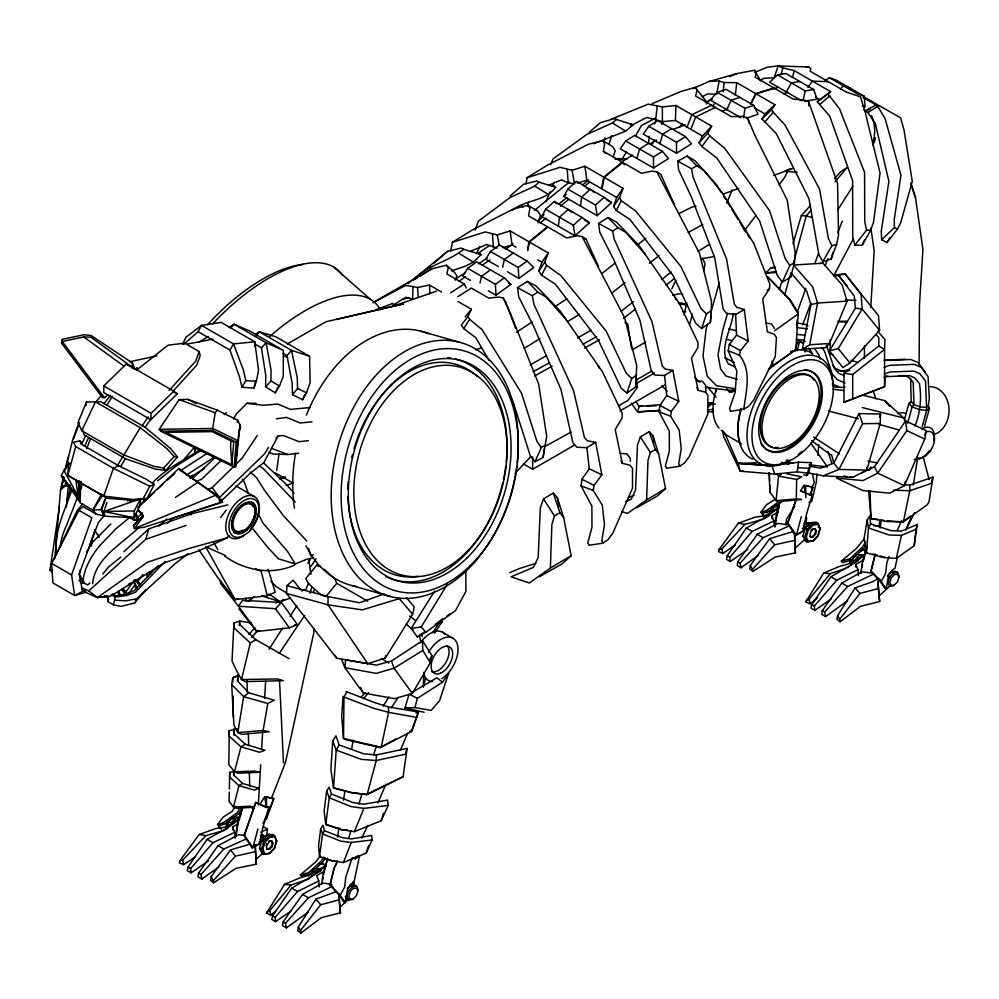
<?xml version="1.0" encoding="UTF-8"?>
<svg xmlns="http://www.w3.org/2000/svg" width="999" height="999" viewBox="0 0 999 999"><rect width="100%" height="100%" fill="white"/><g stroke="black" fill="none" stroke-linecap="round" stroke-linejoin="round"><path stroke-width="1.5" d="M887.075 520.929L903.371 521.89L927.309 504.682L928.983 501.96L932.991 477.122L909.802 485.064L909.789 490.734L903.371 521.89L887.149 521.515L870.991 518.656L868.618 490.659M283.379 350.399L283.266 376.348L279.508 385.964L275.249 392.857L265.659 386.913L265.771 375.574L261.463 347.852L266.084 342.744L283.379 350.399L249.762 330.994L234.041 324.238L228.908 327.385M884.939 376.76L884.577 386.688L843.968 402.297L843.968 373.239L878.795 346.041L878.833 337.737L875.948 334.428M367.744 663.636L336.601 658.204L286.488 593.406L286.988 585.639L328.059 596.553L327.997 604.832L367.744 663.636L385.289 658.104L412.649 614.248L414.248 606.83L406.506 597.802M434.565 633.104L442.232 621.678L442.257 618.606M103.796 385.976L103.734 392.545L150.787 419.705L177.185 393.931L173.751 391.171L126.448 363.861L103.796 385.976L151.099 413.286L150.787 419.705M265.659 386.913L270.941 380.969L271.041 370.042L266.084 342.744L234.041 324.238L230.482 328.409M276.673 841.32L274.45 835.589L272.527 834.49L267.145 835.014L261.763 840.708L259.528 848.213L261.763 853.146L263.686 854.257L269.742 853.321L274.65 848.139L276.673 841.32L274.45 835.589L269.068 836.126L267.145 835.014M423.476 687.212L423.588 676.66M346.69 692.17L343.993 697.09L343.494 738.411L345.866 739.685L380.119 747.639L411.563 731.53L418.456 712.025L388.449 706.93L375.474 702.896L346.066 691.533M820.117 528.971L817.894 523.251L815.971 522.14L810.589 522.677L805.194 528.359L802.971 535.864L805.194 540.796L807.117 541.908L813.186 540.971L818.081 535.801L820.117 528.971L817.894 523.251L812.512 523.788L810.589 522.677M850.511 559.328L849.699 562.849L850.436 560.339M529.433 242.058L548.301 252.947L541.92 262.15L538.823 271.066L541.533 275.2L555.257 284.091L598.463 340.334L621.091 388.012L626.96 393.156L635.676 386.95L636.7 365.646L624.737 317.894L582.117 236.538L577.285 235.776L566.758 237.937L547.889 227.035L529.433 242.058L527.772 250.761M711.3 310.427L711.425 301.024L699.462 253.271L656.88 171.89L652.06 171.129L641.533 173.289L622.664 162.4L604.195 177.41L601.997 189.023L616.683 197.502L613.598 206.431L616.296 210.552L629.982 219.48L673.201 275.712L695.828 323.389L701.685 328.534L710.401 322.327L711.3 310.427L706.43 313.911L701.685 328.534M248.888 844.53L230.519 849.912L211.151 876.685L210.489 880.219L213.674 882.729L235.964 868.393L256.206 864.172L255.22 845.891M792.657 531.693L769.73 538.611L750.361 565.372L749.7 568.906L752.884 571.428L775.174 557.08L795.416 552.859L794.455 533.116M768.855 472.814L770.129 492.357L776.073 500.649L796.29 498.938L796.628 479.458L801.747 476.785L787.025 473.901M229.221 730.656L228.821 764.66L234.515 771.752L237.887 773.238L259.515 772.252L254.57 771.091L234.515 771.752L240.984 746.802L245.317 744.28L264.935 750.249L259.578 752.284L240.984 746.802L229.233 736.201L229.221 730.656L236.763 728.945M313.798 628.633L313.711 633.204L285.402 762.712L271.328 798.576M376.386 754.957L376.261 760.526L367.132 794.542L352.709 792.981L336.039 788.673L333.516 787.824L330.906 769.63L332.704 740.971L335.964 735.851L339.148 744.942L336.251 750.112L333.516 787.824L350.312 792.357L367.132 794.542L403.097 776.71L407.08 748.413L376.386 754.957L363.786 753.845L339.148 744.942M167.432 523.251L173.177 518.081L219.393 502.784L219.543 497.427L212.125 487.699L207.879 489.373M256.206 864.172L255.245 844.43M795.416 552.859L794.555 534.59M229.258 792.02L229.008 801.235L233.441 807.067L236.301 808.316L254.358 807.192L250.187 806.23L233.441 807.067L238.936 785.639L242.595 783.453L258.953 788.311L254.42 790.097L238.936 785.639L229.545 776.96L229.795 772.352L234.34 771.34M229.345 788.998L229.795 772.352M870.753 307.592L874.162 250.911L870.878 228.022M108.079 394.842L104.483 397.714L102.36 397.49L61.851 343.556L62.338 339.348L83.816 334.765L90.996 335.477L132.38 362.974L134.553 368.494M62.338 339.348L61.851 343.556M145.504 590.084L134.728 602.946L121.029 606.418L113.436 604.795L107.78 601.523L107.942 596.303M132.38 362.974L132.243 367.257L90.946 337.237L83.741 336.938L62.275 341.521L104.483 397.714M372.889 302.809L405.582 285.452L412.987 286.588L412.612 299.088L405.744 297.265L392.595 305.469M675.923 105.494L711.675 126.136L702.447 136.064L675.449 120.467L675.923 105.494L662.349 106.918L648.301 104.121L611.201 119.243M550.374 568.081L551.873 524.55L554.482 515.946L559.939 512.674L553.246 493.081L543.493 498.913L540.309 507.867L538.186 557.454L533.416 567.395L511.063 576.823L529.245 583.004L550.374 568.081L571.166 555.656L563.611 517.544L557.355 497.689L553.246 493.081M621.878 511.575L627.397 513.449L646.615 499.875L647.989 460.264L650.361 452.435L655.332 449.463L649.238 431.63L640.359 436.925L637.474 445.079L635.526 490.209L631.181 499.25L625.761 501.535M233.941 623.026L233.766 627.672L250.324 643.006L241.496 679.532L245.342 681.643L283.279 680.656L277.397 678.945L241.496 679.532L236.726 670.991L232.018 661.063L233.941 623.026L239.635 621.016L251.636 623.051M807.204 472.689L823.288 475.799L852.659 477.347L866.832 470.117L880.194 423.489L880.544 414.036L859.003 413.598L833.753 463.136L820.566 468.181L810.039 466.308M80.907 481.393L79.982 502.672L92.895 510.127L96.079 514.098L103.933 515.984L98.352 522.539L79.121 574.113L82.58 591.458L74.65 595.504L52.922 582.954L51.598 563.374L78.946 510.339L83.167 506.643L96.079 514.098M254.558 346.416L254.782 341.795L221.166 322.39L201.498 325.399L185.976 337.225L182.667 344.193M80.732 481.88L79.932 497.465L80.382 494.493M142.345 516.196L138.062 520.691L137.1 520.666L137.263 517.619L134.877 514.348M258.316 805.007L260.702 764.784M261.613 749.312L262.625 732.292M264.635 698.264L265.647 681.243M867.007 467.345L866.832 470.117L838.948 469.418L823.288 475.799M68.619 462.262L67.807 475.399L107.118 498.301L136.438 500.449M130.182 501.448L140.472 498.813L134.241 510.951L133.816 517.719L105.095 516.233L103.933 511.476L106.955 502.335M795.891 349.463L768.468 369.068L795.891 349.463L798.126 313.961L797.926 312.212L790.434 300.1L767.569 276.798L789.31 299.45L798.126 313.961L774.55 330.869M816.87 473.976L816.383 481.73L811.787 501.323L808.99 502.647M818.019 455.357L818.693 444.505M239.335 625.549L239.635 621.016L239.735 624.525L255.694 639.635L289.086 658.628M635.676 386.95L636.313 377.172M710.401 322.327L711.038 312.55M879.307 526.61L879.719 520.479M343.069 696.291L341.733 716.083L343.494 738.411L360.826 742.644L381.231 747.202L388.623 712.337L388.449 706.93M702.447 136.064L699.063 142.807L701.872 146.516L716.695 157.842L759.715 221.129L777.372 275.587L782.379 282.08L790.671 277.135L794.492 262.6L795.179 252.697L787.2 200.125L754.407 134.341L747.602 117.682L742.519 116.384L731.368 116.646L695.616 96.004L697.102 90.172L695.117 87.388L680.456 91.646L652.097 103.671M63.299 478.946L61.513 486.451L65.272 486.263L65.697 480.519M69.905 463.311L63.849 470.317L61.314 475.861L79.57 501.486L78.234 496.64L78.996 486.188L80.32 491.033L77.86 480.631M743.818 409.19L748.613 406.406L753.571 400.249L775.249 356.606L776.435 337.55L774.337 334.303L767.382 331.843L762.712 299.001L769.417 288.873L769.792 284.053L753.82 243.519L722.552 193.144L704.295 170.729L696.84 165.809L687.15 156.044L677.734 161.201L678.583 169.73L691.458 197.128L714.71 257.667L723.164 309.116L726.56 313.411L735.626 314.548L744.28 309.49L748.201 341.084L740.471 350.612L739.547 355.307C752.122 371.228 745.941 391.496 743.818 409.19L730.494 411.338L729.57 408.591L735.064 392.532L736.875 371.128L728.221 350.699L729.345 344.43L736.55 335.14L735.626 314.548M231.056 440.434L230.594 446.353L231.818 464.685L165.722 432.355L212.175 431.63L233.741 442.182L231.818 464.685M917.282 524.45L914.16 545.704L896.278 558.441L882.954 557.504L866.52 552.872L868.443 527.934L867.132 520.154L869.617 515.971L870.641 523.863L868.443 527.934L889.11 535.002L901.46 535.389L916.008 529.27L917.282 524.45L901.373 531.093L891.046 530.656L870.641 523.863M723.276 91.783L724 82.517L719.193 81.019L709.465 81.369L692.557 88.711M54.808 558.291L60.527 490.047L63.586 476.648M234.091 467.07L236.226 442.12L237.799 440.659L240.135 425.025L237.562 420.092L217.245 410.164L187.824 399.35L179.146 399.588L159.216 429.308L160.814 431.231L234.091 467.07L235.577 466.658L240.135 425.025M235.577 466.658L237.799 440.659L212.887 428.471L159.216 429.308L161.988 430.669M649.25 136.251L648.626 143.232L639.597 149.026L636.887 158.416M796.715 325.936L797.252 319.83M797.652 315.259L797.926 312.212M66.321 507.367L68.319 485.689M412.562 691.383L412.35 693.493L394.53 698.676L363.174 692.956L344.892 667.669L341.558 659.44M510.739 397.877L513.061 401.885L530.357 455.994L535.002 461.75L543.056 457.455L546.703 436.351L538.636 383.966L510.714 314.223L503.121 297.964L498.638 297.028L488.786 298.127L471.341 288.062L457.654 296.778M385.289 658.104L385.539 655.819M904.357 419.867L908.878 403.521L911.238 401.785L910.613 378.396M880.244 528.021L881.093 520.329M655.669 119.83L657.255 105.632M735.326 95.33L736.763 82.692L724 82.517M914.16 545.704L916.008 529.27M790.671 277.135L791.171 272.764M238.074 675.099L237.387 680.868L248.801 692.782L274.226 700.212L267.807 703.508L243.656 696.653L231.681 684.577L232.779 677.684L238.074 675.099L238.087 681.181M123.352 589.148L125.737 592.195L125.412 594.742L121.641 589.36M326.648 791.021L324.126 811.25L325.761 824.437L341.571 829.757L354.458 831.655L381.243 820.728L388.199 805.456L387.612 800.074L363.773 804.207L353.122 802.597L331.531 794.055L329.121 787.312L326.648 791.021L329.245 797.764L325.761 824.437L343.069 830.044L347.577 829.932M558.379 226.211L559.502 217.22L568.144 209.44L571.665 212.25M580.531 206.056L581.655 197.078L590.297 189.298L593.818 192.108M266.708 835.027L267.47 829.045L263.649 826.835M320.766 828.396L318.556 845.703L319.505 856.755L332.617 861.051L343.394 862.524L366.246 853.096L372.065 839.934L371.74 835.426L351.286 838.948L342.382 837.699L324.55 830.768L322.939 825.249L320.766 828.396L322.552 833.915L319.505 856.755L333.941 861.325L337.749 861.188M805.918 523.713L806.68 517.732M922.164 426.598L926.685 410.252L925.574 381.069L919.704 373.601L913.798 371.091L890.009 372.003L884.44 374.013M244.78 835.551L238.674 834.714L218.044 845.629L198.526 873.163L198.052 876.872L201.848 879.07L219.018 866.72M331.893 884.34L322.739 883.091L302.56 894.417L283.067 921.977L282.592 925.673L286.388 927.871L308.441 911.987M581.068 485.851L581.93 479.195L589.26 468.818L586.913 447.627L595.629 442.332L601.873 474.775L593.98 485.464L593.256 490.459L602.297 505.119L604.457 524.7L601.835 540.509L602.822 543.156L589.148 545.279L587.749 542.894L591.982 527.122L591.883 506.106L581.068 485.851L593.256 490.459M659.003 411.788L659.827 405.457L666.783 395.592L664.56 375.449L672.839 370.417L678.771 401.261L671.278 411.413L670.579 416.158L679.17 430.082L681.231 448.688L678.733 463.711L679.682 466.233L666.683 468.244L665.359 465.971L669.38 450.999L669.28 431.019L659.003 411.788L670.579 416.158M787.05 524.65L777.884 523.401L757.254 534.315L737.737 561.85L737.262 565.559L741.058 567.757L758.229 555.407M871.103 573.026L861.95 571.778L841.77 583.116L822.277 610.664L821.802 614.373L825.599 616.558L847.651 600.686M237.263 422.327L237.562 420.092M235.727 836.438L237.325 824.437L242.245 808.228L240.634 815.659M321.653 884.44L323.052 873.925L327.535 859.202M774.737 526.623L776.535 513.124L780.119 501.336M785.776 524.925L786.575 518.918L794.767 506.331M860.863 573.126L862.262 562.624L866.745 547.889M722.577 430.744L723.526 436.288L740.222 471.203L774.787 474.1L797.202 471.828L798.513 462.237L810.976 462.624L808.553 473.364L806.593 475.586L803.658 474.887M276.723 470.479L279.021 453.871M52.335 571.915L49.95 570.242L59.503 506.268M743.593 117.845L744.979 108.329L753.758 105.37L758.104 114.248L746.34 118.219M217.245 410.164L215.222 412.837L212.325 430.432L160.814 431.231M81.281 488.548L81.968 484.09M543.056 457.455L544.43 448.501M337.537 837.187L339.023 827.946M343.481 800.199L344.967 790.958M351.66 749.35L353.147 740.109M85.814 405.631L86.389 402.098L95.467 401.823L140.247 427.672L166.796 448.514L174.076 456.58L177.497 456.993L165.709 470.467L155.307 469.068L125.837 458.891L83.991 434.727L82.929 430.706M867.132 520.154L864.16 538.124L866.52 552.872M913.223 485.152L917.781 457.48M235.864 836.55L238.848 818.993L242.245 808.228M322.59 880.194L323.089 877.272M323.589 874.35L327.56 858.116M337.4 861.475L334.103 868.306L329.945 885.239L339.073 895.092L343.806 901.897L345.304 902.522L347.552 889.197L351.198 883.803L354.021 881.98L359.453 856.368L357.854 855.856L353.808 858.266L355.294 858.765L359.453 856.368M774.837 526.71L779.332 503.646M861.063 573.276L861.563 570.354M862.05 567.42L862.549 564.497M863.049 561.575L866.77 546.803M875.099 554.557L870.941 571.49L880.069 581.343L884.802 588.149L886.3 588.773L888.548 575.449L892.194 570.054L895.017 568.231L897.252 557.679M231.681 684.577L233.953 725.187L237.799 732.567L263.112 730.494L267.807 703.508M113.436 604.795L115.222 597.065L111.176 594.73M605.581 153.334L603.346 151.249L604.67 143.769L602.747 140.647L588.174 144.343L547.127 165.322L527.11 177.71L525.961 183.816M424.313 683.978L425.337 678.196M335.639 891.845L315.846 899.175L298.364 927.035L297.702 930.569L300.886 933.091L321.291 917.656L340.447 912.824L338.823 894.043M878.77 578.346L872.352 581.855L855.057 587.874L837.574 615.721L836.912 619.268L840.097 621.778L860.501 606.343L879.657 601.51L877.896 581.293L880.419 579.67M450.661 251.486L452.372 242.332L472.402 229.945L513.449 208.966L527.984 205.282L537.874 211.214L540.471 215.422L537.986 222.789M802.384 349.188L809.702 344.755L817.532 303.034L812.686 286.85L793.481 265.047L822.989 263.174L842.207 284.977L847.052 301.161L829.545 343.494L825.361 347.727L802.384 349.188L810.926 304.633L806.692 291.196L790.983 272.927M527.609 249.051L528.983 241.795L547.452 226.785L528.583 215.896L529.895 208.416L527.984 205.282M603.346 151.249L622.215 162.138L603.758 177.16L601.548 188.761L586.85 180.282L577.285 183.079M527.509 206.443L528.359 201.985M905.569 420.916L906.817 430.619L877.709 473.139L863.011 480.606L836.438 478.046L863.111 490.609L889.684 493.169L904.382 485.689L924.737 439.048L926.348 430.694L905.569 420.916L874.412 466.783L862.087 472.777M198.064 331.656L229.932 350.05L239.51 376.798L241.983 387.275L253.958 388.062L256.381 381.268L258.554 370.167L254.782 341.795L233.541 343.906L201.498 325.399L198.064 331.656L183.591 344.505M259.653 843.643L262.837 827.509L268.968 806.705L265.06 806.767L255.682 802.434L244.068 835.738L252.123 847.864L259.653 843.643L252.123 847.864M795.891 500.299L787.499 523.389L795.566 535.514L803.096 531.306L806.268 515.159L812.399 494.368L808.503 494.43M719.193 81.019L716.533 94.343L707.617 93.894L702.222 96.728M756.068 93.844L774.937 104.733L765.009 113.961L761.962 118.956L776.223 133.504L808.94 198.551L818.818 254.333L822.739 261.701L831.193 259.053L836.638 244.293L838.511 235.102L837.562 183.454L808.578 101.511L803.77 100.012L793.281 99.138L774.412 88.249L756.068 93.844L750.948 104.183M136.476 586.575L136.001 588.786L133.654 581.43M781.23 74.763L782.704 67.82L778.221 65.909L767.394 67.183L754.57 72.403M904.694 484.24L905.319 481.343M774.987 526.66L775.636 523.688M239.835 819.018L227.285 827.984L207.143 839.335L188.062 867.032L187.263 870.641L191.059 872.839L208.629 860.726M326.248 866.021L311.338 876.672L291.658 888.123L272.602 915.846L271.803 919.455L275.599 921.64L290.647 911.25M803.221 99.95L805.244 90.897L813.686 89.523L817.02 99.163L804.295 101.236M779.045 507.704L766.495 516.67L746.353 528.021L727.272 555.731L726.473 559.328L730.281 561.525L747.839 549.413M864.272 555.556L850.549 565.359L830.868 576.823L811.812 604.532L811.013 608.141L814.809 610.339L831.106 599.075M896.278 558.441L901.46 535.389M64.935 470.691L67.994 457.28M480.019 282.967L481.543 276.323L490.447 269.842M502.547 267.47L504.383 259.49L513.274 253.009M684.04 314.71L686.812 302.797M391.496 661.026L394.068 668.206L412.35 693.493L430.269 662.724L431.93 655.631L422.502 640.621L391.496 661.026L376.573 665.109L345.642 659.889L344.892 667.669L376.248 673.388L394.068 668.206L422.777 650.424L422.502 640.621M329.945 885.239L334.19 868.156L337.412 861.463M870.941 571.49L875.186 554.408M65.809 468.431L72.615 439.91L78.809 423.139M80.282 570.054L79.358 573.938L84.091 583.391M253.958 388.062L255.682 380.931M69.868 485.339L65.272 486.263L65.996 483.304M792.469 77.547L794.193 70.617L782.704 67.82M414.972 707.592L417.32 698.326L442.532 682.267L448.663 673.189L439.61 700.674L431.193 710.426L414.972 707.592L404.97 707.979L409.078 694.193L417.32 698.326M831.193 259.053L832.891 252.372M381.243 820.728L381.693 818.993M733.378 313.436C731.405 329.907 718.506 348.127 728.371 363.936L735.214 366.933M411.563 731.53L418.456 712.025M689.647 324.575L692.382 314.111M262.899 823.376L266.508 818.506L268.481 811.051M879.757 417.02L880.544 414.036M703.758 270.754L705.132 263.748L702.359 258.117M239.36 819.667L225.374 827.184L215.884 828.496L199.113 834.527L179.845 860.838L179.296 862.886L183.654 864.722L194.743 857.279M778.571 508.354L764.585 515.871L755.094 517.182L738.323 523.214L719.055 549.525L718.506 551.573L722.864 553.409L735.189 545.142M257.904 828.97L252.897 847.552L244.343 835.289L255.869 802.397L265.859 806.955L268.968 806.705M801.348 516.633L796.34 535.202L787.786 522.952L796.553 498.738M784.739 294.955L790.022 275.549M793.681 262.125L806.268 215.871L811.263 209.965M75.687 446.565L67.807 475.399L103.746 496.141L133.154 499.525L147.065 498.439L154.308 484.34L145.667 478.933L118.556 465.696L81.056 444.056L79.858 440.934L73.414 442.195L75.687 446.565L113.386 468.331L149.8 486.238L154.308 484.34M66.783 501.535L70.504 488.036M797.052 350.774L799.525 341.858L803.208 343.256M804.844 352.073L806.081 347.615M907.616 423.226L912.137 406.88L913.935 404.57L913.223 382.367L908.69 377.36L904.332 375.512L898.326 375.736M914.997 426.011C920.416 412.4 921.715 397.877 919.417 383.479L914.497 377.747L909.689 375.699L886.762 376.586L883.978 377.585M924.525 426.123L929.457 408.291L928.283 405.731L929.295 398.489L928.071 376.561L921.265 367.345L914.26 364.373L889.61 365.322L884.04 367.332M727.522 313.386L722.514 331.131L717.981 354.77L720.629 369.068L726.098 376.099L737.362 379.308M707.417 324.438L706.156 328.908L702.996 355.994L707.255 376.223L716.533 385.776L735.501 388.723M710.801 312.537L719.255 282.792M82.068 587.887L88.774 590.909L145.779 539.273L148.776 528.883L192.72 513.486L227.784 504.907M659.914 143.694L662.624 134.291L671.578 128.634M806.593 475.586L810.976 462.624M932.991 477.122L931.13 483.454L909.789 490.734L893.331 490.222M227.198 827.247L228.846 821.702L232.829 817.494L235.015 818.755L238.998 818.368L236.813 817.095L234.153 817.357M269.742 853.321L264.847 853.795L262.824 849.312L264.847 842.482L269.742 837.312L274.65 836.825M266.134 845.753L266.77 843.593L267.432 843.98L266.471 847.202L267.432 849.325L269.742 849.1L272.065 846.653L273.027 843.418L272.065 841.295L269.093 841.146L272.065 841.295M267.432 849.325L266.77 848.95L269.093 848.725L271.416 846.278L272.377 843.044L271.416 840.921M269.068 853.72L274.45 848.039L276.686 840.521M308.703 875.811L309.515 873.076M311.363 875.211L312.849 870.204L314.648 868.306M779.382 289.598L782.017 280.731M792.994 243.756L801.335 215.659L810.639 205.27M771.041 513.523L772.277 509.353L776.26 505.157L778.458 506.418L774.475 510.626L772.277 509.353M813.186 540.971L808.291 541.458L806.255 536.975L808.291 530.144L813.186 524.975L818.081 524.487M812.537 536.388L814.847 533.941L815.808 530.706L814.847 528.583L816.458 531.081L815.509 534.315L813.186 536.763L810.214 536.613L813.186 536.763M812.512 541.383L817.894 535.689L820.129 528.184L818.206 527.072M851.985 562.712L853.845 556.455L855.644 554.557M855.668 560.539L856.443 557.942L859.24 554.994L862.037 554.72L864.709 556.256M889.572 577.072L887.924 582.629L889.572 586.276L893.556 585.876L897.539 581.668L899.187 576.123L897.539 572.477L895.341 571.216L891.358 571.603L887.374 575.811L889.572 577.072L893.556 572.877L897.539 572.477M348.751 837.986L350.974 830.594M358.953 803.958L362.063 793.606M373.589 755.132L376.248 746.253M368.569 845.766L366.246 853.096M407.08 748.413L405.282 754.257L376.261 760.526L361.188 759.34L336.251 750.112L332.704 740.971M382.142 817.544L383.516 813.174M225.587 827.322L227.71 820.666M769.442 513.648L770.729 509.652M89.136 548.114L94.768 530.619M626.96 393.156L631.693 378.534L636.575 375.05M603.783 142.045L605.169 137.775M608.928 144.293L611.75 135.702M64.398 477.722L61.513 486.451L69.843 485.514M104.895 500.024L101.861 509.165L103.034 513.923M351.735 859.165L345.766 877.085L344.63 887.162L340.184 895.329L345.304 902.522M889.06 556.443L886.762 563.336L885.626 573.401L881.18 581.58L886.3 588.773M613.249 156.668L615.247 150.787L612.637 146.578L602.747 140.647M103.746 496.141L113.386 468.331L118.556 465.696M794.193 70.617L830.581 91.633L817.269 101.798L829.732 116.084L852.597 180.657L852.721 236.788L854.882 245.067L862.137 245.392L870.666 230.319L873.501 222.253L880.057 173.027L865.196 112.163L860.501 96.828L846.503 92.195L810.114 71.191L810.813 68.831L808.84 67.008L778.221 65.909L774.113 77.735L764.223 78.259L760.064 80.257M86.189 592.332L74.65 595.504L71.591 574.924L91.858 517.794L78.946 510.339M136.289 370.367L168.082 345.154L184.703 343.206L199.138 351.548L195.742 361.126L169.118 390.472M283.004 353.346L286.988 355.644L292.17 383.391L292.507 394.655L302.597 399.712L306.556 392.782L310.09 382.829L309.628 356.281L276.011 336.875L259.428 331.818L255.494 334.34M475.212 229.982L478.334 221.254L509.827 197.652L534.802 186.114L538.973 182.143L555.694 187.3C545.079 201.623 524.999 199.725 511.963 210.427M73.651 438.711L79.47 422.652M65.272 486.263L66.321 483.379M797.427 311.588L805.868 288.286M814.834 263.536L818.531 253.334M266.508 818.506L273.738 798.601L264.76 796.653L260.115 804.083M810.364 494.393L812.949 487.287L803.97 485.339L800.873 490.297M809.977 495.367L812.949 487.287M77.422 497.577L66.234 526.173A42.545 29.396 -72.5 0 0 60.34 546.353M86.701 448.676L90.534 438.623M107.78 601.523L108.591 599.4M802.609 324.837L810.863 303.209M825.174 265.734L827.934 258.516M837.836 232.567L842.244 221.041M538.823 271.066L544.705 262.287L548.301 252.947M613.598 206.431L619.467 197.64L623.064 188.299L604.195 177.41M275.637 911.313L270.866 915.072L266.508 913.236L284.44 884.415L300.137 877.759L308.828 875.361L324.563 866.345M863.773 555.044L848.039 564.06L839.347 566.458L823.651 573.101L805.718 601.922L810.077 603.758L817.244 598.126M71.716 490.397C64.848 510.814 53.496 531.668 56.731 553.796M687.037 127.16L691.895 114.71L711.588 105.22M690.858 129.37L695.704 116.92L715.396 107.43M343.394 862.524L351.261 842.482L372.065 839.934M726.922 202.934L732.142 189.935M103.933 515.984L101.011 509.627L106.206 496.765M354.458 831.655L363.848 808.391L388.199 805.456M862.137 245.392L864.322 240.022M86.389 402.098L77.997 422.602L81.806 430.706L123.876 454.995L153.546 466.221L163.624 468.069L165.709 470.467M302.597 399.712L304.67 394.655M455.194 280.157L456.93 275.949L454.557 272.352L446.453 265.247L431.955 268.743L374.175 301.898M924.587 434.915L926.348 430.694M550.711 164.598L553.096 158.891L586.588 134.578L612.449 123.014L616.608 119.48L633.116 124.85L625.686 131.156L593.581 143.756M377.997 802.784L385.864 784.327M400.387 750.237L407.654 733.191M416.133 713.311L417.345 710.464M906.717 527.809L910.963 517.869M476.535 253.746L479.532 246.803M545.891 201.611L550.074 191.895M552.459 186.338L554.258 182.18M535.002 461.75L541.296 447.465L545.804 445.054M275.249 392.857L277.747 387.287M239.473 808.341L237.65 812.424L222.977 822.951L217.557 824.525L220.117 828.121M782.379 282.08L789.859 265.372L794.492 262.6M241.621 807.929L239.123 813.473L224.3 824.237L218.956 825.736L221.416 829.195M897.302 530.294L901.76 520.367M726.797 109.615L731.106 100.325L739.897 97.365M134.728 602.946L136.688 598.751L175.749 563.161L188.386 553.533M488.998 360.439L475.799 337.712L463.736 328.609L461.276 325.075L467.907 316.621L471.378 309.228L457.954 301.486M84.54 446.278L88.486 437.937M81.806 430.706L95.467 401.823M654.607 123.876L656.58 119.718M787.412 171.691L784.739 177.322L779.108 184.79M652.447 143.968L654.445 139.76M661.8 124.326L663.136 121.516M361.763 838.061L367.794 825.399M671.827 288.873L675.861 280.444M81.631 444.268L85.664 435.839M53.471 559.939L77.273 510.377L82.855 503.821M795.379 347.627L798.825 340.634M264.323 820.391L269.78 809.365L273.738 798.601L264.76 796.653L266.383 807.417M750.511 103.921L755.631 93.581L773.963 87.999L755.107 77.098L756.38 72.652L754.445 70.267L736.825 73.614L709.465 81.369M905.756 530.194L914.747 512.512M308.366 440.659L299.063 441.683L283.454 435.539L278.122 435.964L263.848 462.624L250.075 473.389L219.393 502.784M541.533 275.2L546.615 265.409L544.705 262.287M616.296 210.552L621.39 200.762L619.467 197.64M863.273 97.515L877.085 105.494L875.773 105.132L865.109 110.864L867.844 112.525L875.349 123.689L888.898 181.343L881.218 231.493L881.655 239.673L886.975 242.582L897.414 229.171L900.636 222.989L912.287 181.418L904.033 130.095L900.574 117.807L863.835 96.953M859.003 413.598L862.636 423.701L838.948 469.418L833.753 463.136M541.77 216.621L545.629 209.216L554.27 201.436L582.005 217.445L589.447 222.765L574.974 235.789L541.77 216.621L543.993 214.61M563.936 196.478L567.782 189.073L576.423 181.294L604.158 197.303L611.6 202.622L597.14 215.647L563.936 196.478L566.158 194.468M833.803 275.687L853.383 238.711M143.481 498.089L149.8 486.238M101.011 509.627L92.895 510.127L101.511 494.068M189.997 478.259L191.496 475.549M233.516 419.068L236.288 414.073L246.853 403.321L256.031 403.296M429.707 659.627L431.93 655.631M190.834 477.959L192.345 475.237M869.08 470.354L870.978 466.945M699.063 142.807L707.754 133.142L711.675 126.136M786.275 91.883L791.37 82.892L799.824 81.518M811.263 488.024L814.297 482.717L812.412 473.663M621.74 159.902L626.311 151.948M635.464 136.014L641.57 125.399L655.119 118.394M822.739 261.701L831.905 245.779L836.638 244.293M86.488 552.197L91.783 543.019L110.914 523.938M241.983 387.275L245.829 380.669L243.519 370.442L233.541 343.906L229.932 350.05M886.975 242.582L889.784 237.774M235.215 806.181L232.105 811.463L223.177 817.045L217.557 824.525M117.095 466.233L123.277 455.769M120.717 466.421L125.387 458.578M123.876 454.995L140.247 427.672M834.277 276.411L844.979 273.826L878.546 315.734L879.57 330.319L849.937 362.987L842.931 367.545L829.37 350.911L838.236 348.626L862.149 308.953L861.126 294.355L844.979 273.826L834.34 275.1M106.743 405.469L112.363 396.203M829.37 350.911L855.394 308.241L854.282 296.116L838.76 275.712L847.414 286.326M239.198 430.007L240.809 427.385M257.305 435.489L242.22 458.066L235.764 464.41M268.519 447.365L264.51 453.933L219.543 497.427M465.796 570.154L465.921 591.396L455.532 610.539L425.849 632.23L417.307 636.95L411.188 628.421L421.228 626.935L447.677 583.778M102.81 573.975L108.704 566.895L120.854 557.042M331.531 794.055L329.245 797.764L351.124 806.58L363.848 808.391M383.191 706.106L388.986 696.84M488.349 290.784L496.016 295.204L510.901 284.353L504.308 277.847L476.573 261.838L467.682 268.319L462.812 276.036L470.467 280.457M507.355 271.74L518.843 278.384L533.741 267.52L527.147 261.014L499.413 245.005L490.509 251.486L485.639 259.203L498.414 266.583M411.188 628.421L434.665 591.096M323.851 857.055L321.466 860.813L308.866 872.539L300.312 874.924L301.548 876.398L310.127 873.875L322.927 861.95L325.324 858.166M865.634 542.045L862.462 547.065L849.862 558.791L841.308 561.176L842.544 562.649L851.123 560.127L863.923 548.201L865.521 545.679M463.736 328.609L469.655 319.305L467.907 316.621M324.55 830.768L322.552 833.915L340.609 841.083L351.261 842.482M837.911 209.703L852.846 186.201M269.068 649.225L282.517 628.209M290.085 616.383L296.815 605.881M391.408 707.767L398.139 697.377M92.895 510.127L102.885 494.792M279.146 653.558L304.595 615.496M142.158 425.924L148.202 416.895M145.017 427.547L151.024 418.581M307.829 563.199L310.389 559.378M310.976 566.358L316.084 558.728M432.604 632.729L440.272 621.291M706.43 103.983L708.99 100.175M712.349 106.693L714.909 102.909M679.52 127.223L682.117 123.426M761.962 118.956L771.39 109.878L774.937 104.733M616.683 197.502L623.064 188.299M625.736 141.021L620.292 148.839L653.496 168.007L668.493 158.529L662.424 151.373L634.69 135.352L625.736 141.021L653.471 157.03L653.496 168.007M648.751 126.286L643.306 134.103L676.51 153.272L691.52 143.794L685.451 136.638L657.717 120.629L648.751 126.286L676.485 142.295L676.51 153.272M807.954 87.475L812.387 81.119L828.308 81.693M125.187 592.694L133.416 581.605M701.872 146.516L709.74 135.926L707.754 133.142M764.397 516.982L760.988 512.187L766.62 504.695L775.536 499.113M744.33 230.844L755.606 215.909M220.642 517.482L226.136 510.227M127.922 594.155L135.477 584.353M137.363 581.893L143.032 574.537M854.882 245.067L866.595 230.145L864.759 221.865L864.572 172.352L839.535 108.829L827.909 93.918L817.269 101.798M300.886 933.091L300.487 930.481L320.754 904.757L339.36 899.787M840.097 621.778L839.697 619.18L859.964 593.443L878.571 588.473M255.981 336.163L259.428 331.818L291.471 350.312L309.628 356.281M363.661 698.651L368.469 692.632M465.159 316.895L471.378 309.228M103.821 403.696L110.627 395.379M324.163 569.143L334.503 578.483L336.788 583.304L325.911 596.603L321.104 594.967L308.404 583.516L305.806 578.508L316.745 565.172L320.579 566.595M251.785 637.562L257.667 630.406M280.22 602.934L283.154 599.35M320.379 856.168L315.434 862.187L300.312 874.924M864.335 538.811L856.43 548.439L841.308 561.176L844.018 559.615M96.216 401.623L101.074 395.729M292.507 394.655L297.565 388.536L297.265 377.647L291.471 350.312L286.988 355.644M267.058 911.812L269.842 910.576L291.146 884.914L308.654 879.033L311.288 876.398L320.567 871.028M806.268 600.499L809.053 599.263L830.356 573.613L846.403 568.219M361.089 697.352L365.085 692.619M835.214 181.618L847.189 167.445L840.609 171.803L834.415 178.734M183.691 459.74L194.643 447.015M248.926 634.54L254.932 627.559M275.936 603.134L277.934 600.811M840.521 89.011L843.318 85.764L850.324 88.199M81.731 588.948L86.638 592.782L97.365 597.614L110.552 596.178L164.748 562.687L199.051 550.761L227.11 537.899L229.008 535.689M191.059 872.839L190.584 868.581L212.999 842.706L234.715 832.267L232.555 826.985L237.824 823.938M275.599 921.64L275.125 917.382L297.515 891.508L318.781 880.956L316.621 875.673L324.513 871.103M730.281 561.525L729.794 557.267L752.21 531.406L773.925 520.966L771.765 515.671L778.358 511.875M814.809 610.339L814.335 606.068L836.725 580.194L857.991 569.655L855.831 564.36L863.723 559.802M764.685 122.14L773.326 112.263L771.39 109.878M201.848 879.07L200.949 874.475L223.888 849L246.116 839.01M213.674 882.729L213.274 880.756L235.427 856.118L255.12 851.772M286.388 927.871L285.489 923.288L308.416 897.801L332.754 886.175M741.058 567.757L740.159 563.174L763.099 537.699L789.198 525.886M752.884 571.428L752.484 569.455L774.637 544.805L794.33 540.459M825.599 616.558L824.699 611.975L847.627 586.488L873.251 574.263M173.139 391.158L196.803 365.035L200.212 355.457L199.138 351.548M163.624 468.069L174.076 456.58M753.758 105.37L726.023 89.361L717.245 92.32L710.189 100.037L740.846 117.732M515.047 473.451L530.906 456.493M220.454 580.619L220.629 583.528L238.486 606.231L275.549 608.716L281.406 602.472L297.415 624.612L289.36 627.834L256.755 631.518L238.898 608.828M152.36 483.054C165.634 468.618 183.841 460.527 199.887 449.762M179.845 860.838L182.63 860.214L205.819 835.651L224.4 830.394L227.834 828.221M719.055 549.525L721.84 548.913L745.029 524.338L762.175 519.492M235.015 818.755L231.031 822.964L228.846 821.702M232.218 823.651L235.015 820.691L237.812 820.416M267.432 843.98L269.742 841.533M315.447 871.69L318.244 868.743L321.041 868.468M347.377 888.511L350.362 885.351L354.345 884.964L356.543 886.225L358.191 889.872L356.543 895.429L352.56 899.624L348.576 900.024L346.378 898.763L345.279 896.328M356.543 886.225L352.56 886.625L348.576 890.821L346.928 896.378L348.576 900.024M776.598 510.327L778.458 508.354M810.988 530.444L812.537 528.808L815.509 528.958M813.186 529.183L810.863 531.63L809.902 534.865L810.863 536.987M79.221 486.538L81.131 484.527L79.046 482.854M140.534 504.42L144.206 500.561L147.952 498.513M130.519 517.257L132.605 518.931L135.489 515.909M142.52 512.924L137.263 517.619M99.825 545.566L116.034 528.671L130.095 517.082M158.391 565.409L134.166 590.646L125.699 594.043L116.159 595.928L112.475 593.968M165.072 561.513L135.414 592.257L126.311 595.591L115.222 597.065M221.129 499.1L222.577 502.197L143.906 527.31L134.453 528.558L133.454 525.624L143.244 515.571L137.924 509.49M275.999 438.111L278.122 435.964M266.508 913.236L269.73 909.989M847.864 567.719L850.499 565.097L858.453 560.489M212.125 487.699L233.616 466.533M151.099 413.286L173.751 391.171M137.862 507.33L178.796 468.456L215.509 495.279L222.577 502.197M221.191 460.427L201.511 479.308L195.767 481.643M413.211 280.294C426.923 264.935 448.489 262.025 463.524 249.25L481.131 254.683L473.289 262.138L465.447 266.159L451.473 270.891M881.655 239.673L894.442 227.547L894.242 219.493L900.961 175.225L885.077 118.569L877.746 106.344L875.773 105.132M813.686 89.523L785.951 73.514L777.509 74.888L769.68 82.293L801.61 100.724M140.409 505.307L153.871 492.682M157.23 489.522L162.837 484.265M133.454 525.624L143.344 516.383L143.244 515.571M776.073 272.49L765.434 273.164L771.191 267.782L775.649 267.233M60.527 490.047L64.56 486.326M215.272 457.517L193.906 477.172L191.071 478.296M89.985 582.854L87.725 584.927L78.983 580.581M123.901 551.71L148.776 528.883M571.166 555.656L562.275 563.786L539.273 576.823M649.238 431.63L652.971 435.814L658.666 453.883L665.534 488.573L657.454 495.966L636.525 507.829M256.331 859.152L262.812 853.258M340.447 912.824L339.772 907.342L348.401 899.475M795.541 547.852L805.256 539.01M879.657 601.51L878.983 596.028L889.772 586.188M224.188 414.672L226.373 412.687M574.974 235.789L573.364 225.225L582.005 217.445M597.14 215.647L595.516 205.082L604.158 197.303M167.258 480.232L174.862 473.476M158.754 526.173L166.933 518.943M286.988 585.639L293.144 580.194L300.674 589.81M510.164 195.966L523.738 184.166L536.75 180.981L538.973 182.143M428.321 268.057L430.581 266.096M433.953 263.162L447.49 251.386L461.188 248.027L463.524 249.25M820.042 104.258L829.882 95.742M589.173 132.293L600.424 122.627L614.185 118.706L616.608 119.48M827.909 93.918L830.581 91.633M139.261 527.01C122.627 543.656 94.793 557.991 92.62 583.766M303.896 874.425L301.548 876.398L304.208 874.849M540.072 222.964L546.053 218.032M560.439 206.181L568.818 199.276M584.403 186.438L589.198 182.492M408.067 283.591L447.49 251.386M534.49 210.314L569.33 182.118M537.687 221.041L542.557 217.133M558.354 204.433L566.858 197.602M582.667 184.902L588.736 180.02M602.197 273.389L615.559 262.637M637.437 245.055L645.953 238.224M157.642 480.819L175.524 466.496L201.835 449.912M611.688 293.207L625.049 282.592M649.362 263.299L659.078 255.594M843.968 373.239L852.696 374.475L884.577 349.388L884.939 339.46L877.921 331.618M621.203 311.263L633.391 301.686M661.425 279.683L671.178 272.028M623.401 318.481L635.576 308.953M665.996 285.14L674.512 278.471M903.108 521.615L910.501 515.996M248.801 692.782L243.656 696.653L237.799 732.567L241.97 734.365L269.231 731.743L263.112 730.494M707.991 406.793L712.799 403.196L708.254 403.171M134.99 369.243L137.225 367.582M782.567 501.136L767.731 511.9L762.399 513.399L764.859 516.858M781.58 473.776L778.533 476.024L776.073 500.649L779.744 501.573L801.535 499.475L796.29 498.938M518.843 278.384L518.244 267.495L527.147 261.014M496.016 295.204L495.417 284.328L504.308 277.847M760.988 512.187L766.408 510.614L779.857 500.961M911.65 401.561L908.878 403.521L912.137 406.88L919.517 409.665L926.685 410.252L929.457 408.291L927.284 406.056M417.307 636.95L424.95 631.58M435.139 624.412L442.782 619.043M446.603 616.358L450.424 613.673M459.128 281.131L465.559 276.711M482.267 265.21L489.972 259.89M505.394 249.275L513.099 243.968M477.884 253.484L489.398 245.554M107.13 595.554L104.87 597.09L100.449 597.29M249.051 601.186L251.611 599.437M301.923 591.071L304.433 589.36M175.399 497.452L197.914 482.205M247.852 601.111L254.058 596.952M877.572 331.668L879.57 330.319L862.149 308.953L855.394 308.241M679.682 466.233L684.527 462.999L689.148 456.768L707.879 413.973L707.904 395.204L705.544 392.17L698.176 390.359L696.84 387.575M602.822 543.156L607.929 539.76L612.787 533.204L632.504 488.161L632.529 468.406L630.044 465.222L622.302 463.311L621.066 460.739M455.194 279.333L465.534 272.44M478.471 263.836L487.512 257.804M516.408 332.367L531.918 322.028M555.194 306.531L566.833 298.776M207.605 453.109L180.482 470.604M214.023 457.305L186.388 475.099M204.545 468.481L190.185 477.26M824.824 80.757L829.457 77.76L836.45 80.195L864.185 96.204L865.122 107.005L862.199 105.981M795.566 535.514L800.586 532.255M350.012 885.314L353.783 882.891L352.859 882.005M450.661 292.732L464.335 284.016L466.308 288.099M620.816 162.5L632.679 154.995M649.812 144.168L656.405 139.997M676.485 142.295L685.451 136.638M653.471 157.03L662.424 151.373M763.611 519.08L769.692 515.372M250.324 643.006L255.694 639.635M414.897 279.395L417.52 277.759M420.142 276.124L431.955 268.743M664.56 375.449L655.082 375.112L651.336 371.128L639.947 320.342L613.798 259.815L599.737 232.23L598.601 223.451L608.066 217.532L616.271 221.89L638.998 245.454L679.382 303.496L698.026 342.682L697.889 347.54L691.445 358.279L698.176 390.359M586.913 447.627L576.947 447.265L573.001 443.069L561.013 389.622L533.491 325.936L518.706 296.903L517.507 287.662L527.46 281.431L536.101 286.014L560.014 310.814L602.522 371.89L622.14 413.124L621.99 418.244L615.209 429.545L622.302 463.311M598.601 223.451L612.624 231.044L617.931 227.722L625.724 232.342L645.192 254.295M517.507 287.662L532.267 295.654L537.849 292.158L546.041 297.015L566.545 320.117M867.844 112.525L877.746 106.344M767.195 290.272L769.417 288.873M524.163 348.364L539.947 338.649M567.557 321.653L579.395 314.373M199.338 341.995L208.279 336.501M698.089 251.336L709.465 244.355M646.615 499.875L665.534 488.573M411.725 692.619L436.9 677.784L442.532 682.267M636.001 380.182L651.985 370.891M259.141 842.157L264.348 839.123M802.259 528.571L810.064 524.025L808.616 522.514L803.296 525.574M637.312 382.942L654.557 372.952M632.055 349.937L645.479 342.182M620.067 410.876L665.172 384.84M523.426 463.948L532.654 469.268L574.35 445.192M260.09 839.185L269.405 833.828L270.854 835.339M287.25 343.981L326.099 321.715L403.534 303.883L336.238 319.443M530.394 364.822L546.578 355.607M577.597 337.937L591.083 330.244M534.627 375.974L552.147 366.183M584.49 348.102L599.313 339.81M545.442 446.278L571.128 432.005M618.468 405.731L627.934 400.474L637.587 387.088L635.926 376.536M533.166 371.728L549.375 362.762M583.141 344.093L596.64 336.626M677.734 161.201L691.57 168.694L696.84 165.809M688.249 232.442L702.809 224.463M380.119 747.639L396.228 738.81M409.665 731.468L412.35 729.994M630.581 125.874L646.74 117.445L662.399 121.641L675.449 120.467M127.522 500.886L129.97 499.637M867.457 110.365L870.204 108.966M705.369 102.622L712.225 99.176M679.482 213.324L691.695 207.193L695.991 206.131M366.296 794.667L403.097 776.71M284.203 599.862L280.145 601.773L261.775 595.829M260.739 832.179L267.47 829.045M198.901 549.787L217.108 576.673L235.19 599.65L267.22 595.754L275.225 592.207L268.169 569.305M509.815 572.677L519.567 568.468L535.901 563.374M729.657 76.648L736.825 73.614M771.153 508.329L778.671 505.132M228.971 820.129L235.24 817.469L239.872 817.407M548.563 185.265L561.376 179.857L568.156 182.755L574.55 183.878L572.077 170.28L560.027 167.308L527.11 177.71M470.979 251.086L486.638 244.48L497.227 248.077M773.85 88.961L778.134 87.2M251.248 526.86L267.807 547.489L278.521 558.841L295.242 563.948L306.331 559.428L313.686 557.592M313.311 554.757L310.652 555.831L308.716 548.414M215.509 495.279L134.453 528.558L143.344 516.383L137.687 509.54M808.291 541.458L807.117 541.908L804.894 536.975L802.971 535.864M264.847 853.795L263.686 854.257L261.451 849.325L259.528 848.213M375.836 309.752L393.044 303.309M403.084 299.55L408.816 297.402M475.661 349.887L481.393 347.739M843.968 402.297L884.577 386.688L884.577 349.388L878.795 346.041M673.538 129.171L685.252 124.838M721.84 111.289L727.697 109.128M722.801 194.243L738.748 188.361M773.538 175.512L792.394 168.556L786.962 169.805M285.951 485.589L293.256 482.892M628.408 497.452L634.165 495.329M279.458 478.146L283.803 476.548M279.832 479.133L285.602 477.035M290.234 598.089L280.145 601.773L268.931 594.005M384.24 593.955L359.553 602.772L328.059 596.553M392.557 306.393L436.575 291.146M103.933 511.476L140.472 498.813L140.06 505.594L133.816 517.719L103.933 511.476L134.241 510.951M783.341 93.756L787.774 92.233M145.779 539.273L186.039 525.437M452.372 242.332L485.289 231.93L497.315 234.927L510.127 230.906L528.983 241.795M237.962 598.763L235.19 599.65L205.669 546.74L225.612 555.569M572.077 170.28L584.89 166.259L603.758 177.16M294.742 565.009C271.728 575.486 244.755 570.604 224.625 556.056M502.509 247.727L512.087 244.93L516.096 247.24M227.11 537.899L188.898 548.513L147.515 562.2L97.365 597.614L88.774 590.909M259.528 630.769L256.755 631.518L238.486 606.231L242.507 600.337L281.406 602.472M82.58 591.458L85.402 590.759M615.072 159.078L627.147 158.716M810.926 304.633L817.532 303.034L847.052 301.161M701.398 258.716L714.46 256.506M97.702 402.085L100.412 401.498L144.942 427.197L170.442 448.401L177.497 456.993M129.62 361.763L156.955 355.844M235.714 677.072L232.779 677.684L232.842 682.255M412.987 286.588L417.482 287.512L429.47 285.04L441.558 292.02M187.387 344.043L212.899 339.136M784.677 462.637L787.662 462.062M136.688 598.751L125.837 600.824L114.673 600.187M140.996 499.587L147.065 498.439M732.629 314.635L735.351 314.148M765.434 273.164L775.986 271.453M294.343 625.074L297.415 624.612M245.317 744.28L234.053 733.853L233.853 729.195L236.775 728.783M276.436 418.806L286.626 417.407L300.125 422.989L311.963 421.815M735.526 389.56L729.745 390.347L705.269 387.3M726.56 388.599L729.382 391.933L735.089 391.158M724.35 432.255L737.961 463.386L771.927 465.671L798.513 462.237M268.793 452.385L273.089 453.996L287.862 454.52L298.676 453.246M805.818 67.358L808.84 67.008M820.042 263.499L822.989 263.174M801.847 531.443L803.096 531.306M860.576 550.636L864.622 550.237L865.733 552.697M894.342 585.039L891.145 585.364L889.834 582.442L891.145 577.984L894.342 574.612L897.539 574.3L898.863 577.222M319.58 864.385L323.626 863.985L324.737 866.445M353.346 898.788L350.149 899.112L348.838 896.19L350.149 891.732L353.346 888.361L356.543 888.049L357.867 890.971M310.452 407.517L290.422 409.39L277.797 404.046L263.486 405.282L246.853 403.321M849.3 370.679L842.244 371.328L835.564 368.581L833.041 365.622M838.261 370.991L849.824 369.967M129.408 516.745L132.879 519.53L138.062 520.691L138.249 517.42L135.689 513.923M660.876 404.62L639.185 406.368L635.789 401.386M812.399 494.368L809.29 494.617L800.561 490.634M845.054 387.162L840.721 387.487L832.279 384.028M838.248 387.063L835.301 387.275L832.804 386.251M709.178 404.47L715.359 404.046M659.165 410.389L637.524 411.913L631.343 403.159M743.306 470.979L740.222 471.203L737.961 463.386L759.764 462.662M771.191 267.782L774.163 267.595M809.702 344.755L829.545 343.494M729.382 391.933L732.504 391.733M660.526 410.614L637.524 411.913L639.185 406.368L642.307 406.256M708.291 403.446L712.799 403.196M707.442 409.777L713.573 409.478M883.878 360.115L905.456 359.29M885.788 360.439L910.801 359.49L918.268 362.637L925.461 372.59M884.777 376.261L887.786 376.136M646.977 406.106L656.318 405.794M862.636 423.701L880.194 423.489M837.899 321.266L847.264 321.228M806.255 536.975L804.894 536.975L807.117 529.47L812.512 523.788L813.186 524.975M262.824 849.312L261.451 849.325L263.686 841.807L269.068 836.126L269.742 837.312M838.523 321.84L847.489 322.078M845.329 299.925L855.918 300.362M801.335 215.659L806.268 215.871L812.112 217.595M873.938 518.781L870.991 518.656L869.992 490.796M866.595 230.145L870.666 230.319M707.529 411.588L713.686 411.9M904.182 484.765L909.802 485.064M245.829 380.669L256.381 381.268M737.961 463.386L770.241 465.671M797.914 467.619L808.666 468.381M823.651 573.101L830.356 573.613M284.44 884.415L291.146 884.914M784.64 171.291L797.077 172.24M925.986 407.355L920.042 406.868L913.935 404.57L911.238 401.785M696.528 380.869L702.609 381.431L705.781 385.527M620.104 453.284L626.96 453.908L630.294 458.216L630.319 461.301M796.902 323.164L804.02 323.876L807.854 325.711M796.59 327.647L807.379 328.746M796.578 334.353L805.244 335.264M796.29 339.323L802.347 339.985L805.119 341.346M832.904 389.248L843.743 390.484M787.712 459.815L788.96 462.537L793.568 463.049M808.953 464.797L827.397 466.87M49.95 570.242L52.497 570.541M808.341 485.914L803.97 485.339L805.132 493.031M873.875 525.699L879.694 526.473M797.202 471.828L808.553 473.364M843.705 476.086L846.69 476.511M849.674 476.935L852.659 477.347M583.416 238.599L586.013 239.011L598.526 266.558M875.399 519.018L878.308 519.492M881.23 519.98L884.152 520.454M738.323 523.214L745.029 524.338M199.113 834.527L205.819 835.651M788.96 462.537L791.97 463.074M417.033 717.469L388.623 712.337L373.114 708.116L343.993 697.09M672.839 370.417L665.059 368.981L662.262 366.034L651.885 321.453L614.323 239.473L612.624 231.044M595.629 442.332L587.437 440.809L584.502 437.699L573.576 390.796L534.053 304.52L532.267 295.654M765.846 322.977L771.64 324.051L774.45 328.434M796.628 479.458L778.533 476.024L776.498 473.876M865.109 110.864L866.083 111.051L863.536 109.578M726.335 339.335L732.342 340.559M867.981 461.051L877.11 462.962M404.97 707.979L424.125 712.237M781.518 462.312L789.06 463.998M728.771 328.958L736.113 330.719M862.774 395.192L884.727 400.624L903.645 417.994L906.255 421.728M862.299 407.542L903.645 417.994M828.446 410.964L858.353 418.756M81.131 483.603L77.198 481.543M132.605 518.931L136.401 519.955L136.551 517.207L134.765 514.76M132.879 519.53L137.1 520.666M872.851 553.97L877.284 555.169M880.244 555.968L884.689 557.167M286.488 593.406L327.997 604.832L362.337 609.877L399.288 598.651L412.649 614.248M878.983 424.388L899.437 430.094M744.28 309.49L736.875 307.405L734.352 304.233L726.56 259.041L692.969 176.923L691.57 168.694M420.467 331.069L458.903 342.095M352.147 585.589L390.584 596.615M833.079 354.87L830.094 353.971L830.094 339.972M850.998 360.314L858.466 362.575M283.516 355.994L287.724 357.292M352.197 857.791L355.294 858.765M864.185 96.204L857.192 93.769L829.457 77.76M179.146 399.588L215.222 412.837M271.516 448.339L287.862 454.52M617.919 158.366L620.591 159.378M728.221 350.699L739.547 355.307M845.004 382.904L837.287 379.732L832.179 373.926L824.462 351.136L822.015 347.59M844.23 375.636L838.648 373.326L834.177 368.156L826.46 345.354M255.532 568.806L261.238 571.328L267.22 595.754M800.461 490.709L803.146 491.945M906.817 430.619L924.737 439.048M904.382 485.689L877.709 473.139L874.412 466.783M666.783 395.592L678.771 401.261M589.26 468.818L601.873 474.775M297.565 388.536L306.556 392.782M187.824 399.35L196.041 403.371M212.325 430.432L236.226 442.12M796.902 339.772L803.608 343.069M724.762 357.742L734.39 362.462M316.745 565.172L319.505 566.545M863.398 97.39L872.626 102.035M631.031 123.789L633.116 124.85M736.55 335.14L748.201 341.084M659.827 405.457L671.278 411.413M581.93 479.195L593.98 485.464M737.737 561.85L740.159 563.174M822.277 610.664L824.699 611.975M198.526 873.163L200.949 874.475M283.067 921.977L285.489 923.288M894.442 227.547L897.414 229.171M729.345 344.43L740.471 350.612M777.509 74.888L805.244 90.897M815.634 97.253L819.505 99.488M736.763 82.692L755.631 93.581M754.32 107.792L765.009 113.961M717.245 92.32L744.979 108.329M586.063 187.874L588.611 189.348M606.493 199.675L611.6 202.622M567.782 189.073L595.516 205.082M584.34 219.817L589.447 222.765M545.629 209.216L573.364 225.225M537.912 259.84L541.92 262.15M624.924 322.227L627.622 323.788L631.418 347.902M490.509 251.486L518.244 267.495M508.354 282.879L510.901 284.353M467.682 268.319L495.417 284.328M725.212 434.365L741.046 443.506M464.335 284.016L446.878 273.938L448.201 267.919L446.453 265.247M862.699 549.125L864.622 550.237M805.344 521.99L809.365 524.313M891.358 571.603L893.556 572.877M803.895 523.039L809.24 526.136M859.24 554.994L863.248 557.305M815.808 530.706L816.458 531.081M805.194 528.359L808.291 530.144M814.847 533.941L815.509 534.315M746.353 528.021L752.21 531.406M757.254 534.315L763.099 537.699M830.868 576.823L836.725 580.194M841.77 583.116L847.627 586.488M254.82 344.018L261.463 347.852M131.481 367.545L134.166 369.093M173.152 391.596L177.185 393.931M275.324 472.877L292.744 482.942M235.989 485.951L254.395 496.578M442.532 632.23L452.922 638.224M51.598 563.374L71.591 574.924M104.42 595.691L107.855 597.677M249.962 806.643L253.721 808.815M321.703 862.874L323.626 863.985M261.913 834.327L265.921 836.65M350.362 885.351L352.56 886.625M260.452 835.376L265.809 838.473M318.244 868.743L320.916 870.291M272.377 843.044L273.027 843.418M261.763 840.708L264.847 842.482M271.416 846.278L272.065 846.653M269.093 848.725L269.742 849.1M207.143 839.335L212.999 842.706M218.044 845.629L223.888 849M291.658 888.123L297.515 891.508M302.56 894.417L308.416 897.801M336.788 583.304L367.669 601.148M270.941 380.969L279.508 385.964M687.15 156.044L695.017 160.727L716.458 184.765L721.303 192.532M811.812 604.532L814.335 606.068M727.272 555.731L729.794 557.267M272.602 915.846L275.125 917.382M188.062 867.032L190.584 868.581M854.17 91.021L856.143 92.233M612.449 123.014L625.686 131.156M534.802 186.114L548.239 194.38M459.14 253.421L473.289 262.138M286.663 593.056L276.336 586.713L270.841 581.206M381.381 658.453L388.786 663.086M128.396 584.215L130.544 584.14L130.182 583.016M656.88 171.89L660.776 174.363L674.487 204.745M582.117 236.538L586.013 239.011M813.636 437.1L839.522 453.933M179.208 469.605L217.195 495.467M743.268 228.821L745.666 230.482M546.615 265.409L560.826 275.524L606.168 331.119L626.211 373.114L631.693 378.534M621.39 200.762L635.551 210.901L680.893 266.508L700.948 308.491L706.43 313.911M83.741 336.938L124.513 366.558M811.55 440.659L830.281 454.682M259.328 465.771L263.861 469.205L295.317 502.047M79.858 440.934L82.13 442.669M409.615 615.983L415.696 620.691M553.808 185.826L555.694 187.3M479.133 253.134L481.131 254.683M126.448 363.861L129.221 366.034M89.435 544.48L91.558 546.166M136.251 579.845L140.722 584.502M709.74 135.926L724.7 148.239L769.542 210.664L785.214 258.654L789.859 265.372M469.655 319.305L482.042 329.595L521.466 393.107L537 441.508L541.296 447.465M125.737 592.195L122.765 589.098M406.268 624.125L413.324 630.207M333.753 267.058L370.467 299.425M250.299 472.065L256.593 477.722L264.448 490.259L283.441 515.734L306.78 540.996M694.555 377.36L699.912 382.33M242.595 783.453L233.616 774.912L233.666 771.041L233.841 775.649M892.07 570.691L892.994 571.578M263.574 462.874L286.975 485.052L294.068 493.294M766.408 510.614L767.731 511.9M222.977 822.951L224.3 824.237M661.813 385.789L667.207 391.121M608.066 217.532L617.931 227.722M527.46 281.431L537.849 292.158M871.228 571.128L881.18 581.58M148.951 572.202L150.674 574M330.232 884.877L340.184 895.329M849.862 558.791L851.123 560.127M308.866 872.539L310.127 873.875M773.326 112.263L784.989 124.975L819.555 189.111L828.346 238.299L831.905 245.779M554.27 201.436L556.243 203.596M884.727 400.624L889.822 406.406M855.057 587.874L859.964 593.443M315.846 899.175L320.754 904.757M421.228 626.935L425.849 632.23M695.117 87.388L705.806 100.724M707.579 386.9L716.108 397.227M838.236 348.626L849.937 362.987M61.314 475.861L78.234 496.64L75.812 479.77M622.664 162.4L624.55 164.785M769.73 538.611L774.637 544.805M230.519 849.912L235.427 856.118M242.282 479.22L244.068 481.518L248.426 493.718M655.332 449.463L658.666 453.883M559.939 512.674L563.611 517.544M137.387 580.844L140.035 584.39M78.946 480.794L81.331 484.065M78.634 480.931L81.306 484.602M275.549 608.716L289.36 627.834M810.751 443.081L826.523 465.621M90.397 543.006L91.733 544.93M139.748 585.664L135.04 579.72L133.891 580.344L137.15 588.586M814.585 348.514L818.805 354.807L820.254 359.078M441.121 620.017L442.232 621.678M808.74 348.077L812.824 354.22M503.121 297.964L505.681 301.86L515.634 328.384M94.368 529.732L99.226 537.2A22.602 17.695 -32.9 0 1 97.989 534.715M640.359 436.925L650.361 452.435M543.493 498.913L554.482 515.946M80.307 579.732L82.492 583.116M723.726 196.416L725.336 199.001M726.96 201.586L730.182 206.768M731.805 209.353L738.261 219.705M739.884 222.29L746.34 232.642M747.951 235.227L749.575 237.824M837.574 615.721L839.697 619.18M298.364 927.035L300.487 930.481M295.242 563.948L287.4 551.198L263.199 523.401L258.291 513.961M422.777 650.424L430.269 662.724M754.445 70.267L760.726 80.869M213.961 542.869L217.794 549.512M120.842 595.779L118.506 591.096M63.849 470.317L78.234 496.64M750.361 565.372L752.484 569.455M211.151 876.685L213.274 880.756M117.894 592.482L119.655 595.916M786.388 460.139L788.411 464.185M335.289 655.494L336.601 658.204M146.716 574.8L147.727 576.923M521.953 205.157L522.939 207.23M675.124 297.365L676.435 300.15M598.039 365.447L599.338 368.206M360.539 687.337L363.174 692.956M849.699 562.062L850.723 564.298M147.065 573.326L148.002 575.574M84.453 583.428L83.079 579.72L84.016 575.262A42.545 18.506 -50 0 1 99.825 545.554M421.328 633.903L422.315 636.625M810.002 349.725L810.963 352.572M771.927 465.671L774.787 474.1M873.626 392.12L875.873 398.951M919.117 364.747L919.455 305.369L922.939 249.463L915.496 197.715L911.038 183.878M910.738 182.929L915.496 197.715M91.433 540.447L92.37 543.369M771.99 361.251L773.376 365.609M828.109 451.523L831.817 463.311M747.602 117.682L749.325 123.651M831.518 454.545L833.903 463.349M419.218 635.277L420.979 641.82M923.076 456.593L929.182 479.682M78.809 498.476L79.57 501.486M809.053 599.263L810.077 603.758M721.84 548.913L722.864 553.409M269.842 910.576L270.866 915.072M182.63 860.214L183.654 864.722M652.971 435.814L654.158 441.883M557.355 497.689L559.09 506.643M497.315 234.927L499.238 245.504M308.866 560.501L310.914 574.325M584.89 166.259L586.85 180.282M510.127 230.906L512.087 244.93M353.783 882.891L354.096 885.938M716.083 388.524L716.358 391.583M417.482 287.512L418.319 297.552M245.816 598.226L246.054 601.186M877.896 581.293L878.983 596.028M338.798 894.08L339.772 907.342M857.991 569.655L858.416 575.636M855.831 564.36L856.043 567.357M318.781 880.956L319.205 886.95M773.925 520.966L774.25 525.499M771.765 515.671L771.99 518.693M234.715 832.267L235.152 838.323M232.555 826.985L232.779 830.007M567.257 169.518L568.156 182.755M492.482 234.153L493.394 247.402M279.483 679.52L283.491 762.861M233.853 729.195L234.153 735.414M429.47 285.04L429.882 293.843M195.005 447.49L195.242 453.259M808.578 101.511L808.753 105.807M769.854 485.452L770.129 492.357M769.48 472.977L769.717 480.769M247.003 680.157L247.315 692.644M248.351 733.204L248.676 745.691M249.35 772.215L249.7 786.263M805.669 486.326L805.831 497.639M266.458 797.627L266.596 807.529M233.029 695.966L233.329 717.294M194.88 446.653L194.967 454.008M705.794 387.075L705.831 391.745M662.349 106.918L662.399 121.641M864.435 345.854L864.435 358.216M852.696 374.475L852.696 399.538M532.654 456.88L532.654 469.268M191.483 514.835A23.689 13.674 -60 0 1 189.635 512.724M243.981 535.252A21.229 12.25 -60 0 1 230.107 519.293A21.229 12.25 -60 0 1 254.595 499.537A21.229 12.25 -60 0 1 249.725 530.619M251.773 502.185A17.52 10.115 -60 0 1 251.773 522.427A17.52 10.115 -60 0 1 234.253 532.542M243.007 530.082A15.584 8.991 -60 0 1 232.093 525.324A15.584 8.991 -60 0 1 240.16 506.718A15.584 8.991 -60 0 1 253.184 506.618M420.317 642.894A24.426 14.098 -60 0 1 444.68 634.003M921.777 428.896A17.745 10.24 -60 0 1 933.778 440.671M929.157 450.849A17.745 10.24 -60 0 1 914.135 459.29M925.549 432.167A14.635 8.454 -60 0 1 933.491 444.717A14.635 8.454 -60 0 1 916.895 457.467M897.901 413.773A17.745 10.24 -60 0 1 905.556 413.536M723.488 431.83A50.699 29.271 -60 0 1 721.153 430.194M719.03 428.134A50.699 29.271 -60 0 1 716.595 388.449M428.496 652.335A24.426 14.098 -60 0 1 456.443 642.07A24.426 14.098 -60 0 1 441.82 678.646M432.579 681.68A24.426 14.098 -60 0 1 423.651 672.339M446.853 645.516A15.21 8.779 -60 0 1 445.929 662.399A15.21 8.779 -60 0 1 431.768 671.628M740.996 445.129A58.791 33.941 -60 0 1 740.996 408.391M792.569 351.461A58.791 33.941 -60 0 1 795.316 351.061M752.971 459.215A60.752 35.077 -60 0 1 741.208 409.328M790.671 351.461A60.752 35.077 -60 0 1 811.275 352.797M789.972 460.239A60.752 35.077 -60 0 1 747.015 435.439A60.752 35.077 -60 0 1 789.972 361.039A60.752 35.077 -60 0 1 832.929 385.839M801.897 451.398A60.752 35.077 -60 0 1 798.351 454.445M804.62 369.618A44.98 25.974 -60 0 1 811.113 424.712A44.98 25.974 -60 0 1 760.601 443.094M778.009 447.452A40.484 23.377 -60 0 1 775.137 447.515M772.389 447.115A40.484 23.377 -60 0 1 769.904 396.928A40.484 23.377 -60 0 1 814.035 380.144M306.069 589.485A17.745 10.24 -60 0 1 308.778 583.216M310.102 593.344A14.598 8.429 -60 0 1 312.25 586.85M672.839 295.379A50.699 29.271 -60 0 1 682.717 293.756M678.333 302.809A40.759 23.526 -60 0 1 686.226 304.72M313.336 592.295A14.598 8.429 -60 0 1 314.285 589.685M679.308 304.308A40.759 23.526 -60 0 1 687.512 305.532M682.779 311.763A35.627 20.567 -60 0 1 685.714 311.738M871.503 115.697A39.473 32.318 -59.6 0 1 872.714 143.444M92.957 541.183A30.032 23.514 -32.9 0 1 91.546 538.461M875.424 137.762A24.401 19.968 -59.6 0 1 872.714 145.429M930.219 386.638A24.401 19.668 -86.7 0 1 949.013 408.566A24.401 19.668 -86.7 0 1 933.166 434.815M269.73 336.451A131.793 58.417 -48.6 0 1 380.394 309.752M212.575 323.951A131.793 58.417 -48.6 0 1 342.133 274.862M207.567 324.712A124.725 55.282 -48.6 0 1 303.296 264.435M356.443 586.5A131.793 89.698 -74 0 1 305.956 545.729M294.443 508.204A131.793 89.698 -74 0 1 295.567 453.084M306.393 415.147A131.793 89.698 -74 0 1 428.846 333.803M516.845 465.671A131.793 89.71 -74 0 1 364.947 583.404A131.793 89.71 -74 0 1 391.633 360.514A131.793 89.71 -74 0 1 517.195 462.712M455.344 358.941A114.61 78.022 -74 0 1 506.243 462.025M505.744 466.408A114.61 78.022 -74 0 1 503.496 479.62M502.847 482.554A114.61 78.022 -74 0 1 395.929 580.282M394.443 579.895A114.61 78.022 -74 0 1 385.814 576.673M447.777 357.63A114.61 78.022 -74 0 1 450.836 358.029M370.404 411.213A109.565 74.575 -74 0 1 477.347 376.561M417.957 576.298A109.565 74.575 -74 0 1 347.939 496.678M347.864 489.123A109.565 74.575 -74 0 1 348.176 481.668M351.735 457.642A109.565 74.575 -74 0 1 352.447 454.645M354.033 448.738A109.565 74.575 -74 0 1 359.565 432.792M360.139 431.393A109.565 74.575 -74 0 1 369.593 412.562M254.395 523.938L249.738 531.381L242.545 536.438A23.689 13.674 -60 0 1 226.373 521.428A23.689 13.674 -60 0 1 250.924 495.516A23.689 13.674 -60 0 1 254.395 523.938M247.178 529.895A17.52 10.115 -60 0 0 252.735 502.747A17.52 10.115 -60 0 0 232.005 521.128A17.52 10.115 -60 0 0 247.178 529.895M246.828 528.558A15.584 8.991 -60 0 0 251.773 504.433A15.584 8.991 -60 0 0 233.341 520.779A15.584 8.991 -60 0 0 246.828 528.558M440.509 673.189A15.21 8.779 -60 0 0 451.835 649.587A15.21 8.779 -60 0 0 433.379 657.442A15.21 8.779 -60 0 0 440.509 673.189M787.324 461.9A57.53 33.217 -60 0 0 830.219 372.59A57.53 33.217 -60 0 0 760.364 402.297A57.53 33.217 -60 0 0 787.324 461.9M786.35 450.162A44.98 25.974 -60 0 0 819.892 380.344A44.98 25.974 -60 0 0 765.271 403.571A44.98 25.974 -60 0 0 786.35 450.162M786.875 446.478A40.484 23.377 -60 0 0 817.07 383.616A40.484 23.377 -60 0 0 767.906 404.533A40.484 23.377 -60 0 0 786.875 446.478M470.367 565.521A124.725 84.903 -74 0 0 477.485 356.618A124.725 84.903 -74 0 0 341.208 490.184A124.725 84.903 -74 0 0 470.367 565.521M467.057 557.867A114.61 78.022 -74 0 0 473.601 365.884A114.61 78.022 -74 0 0 348.401 488.573A114.61 78.022 -74 0 0 467.057 557.867M465.659 552.971A107.917 73.464 -74 0 0 471.815 372.227A107.917 73.464 -74 0 0 353.908 487.787A107.917 73.464 -74 0 0 465.659 552.971"/></g></svg>
